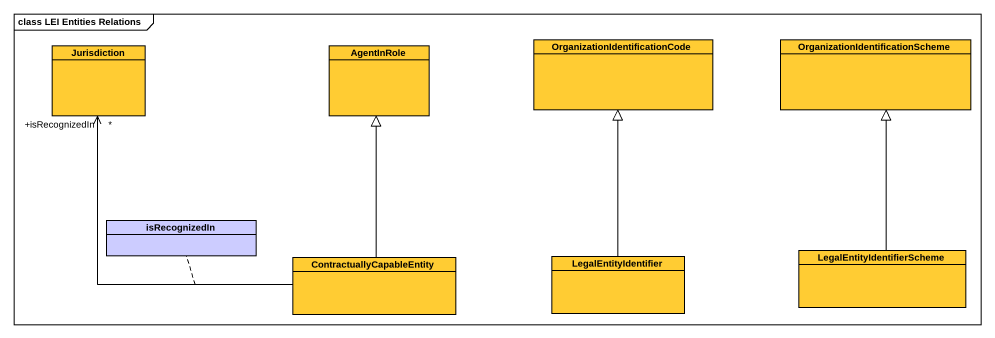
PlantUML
@startuml
mainframe class LEI Entities Relations
hide circle
hide empty members
class Jurisdiction #FFCC33
class AgentInRole #FFCC33
class "OrganizationIdentificationCode" as OrganizationIdentificationCo #FFCC33
class "OrganizationIdentificationScheme" as OrganizationIdentificationSc #FFCC33
class isRecognizedIn #CCCCFF
class ContractuallyCapableEntity #FFCC33
class LegalEntityIdentifier #FFCC33
class LegalEntityIdentifierScheme #FFCC33
ContractuallyCapableEntity -up-> "+isRecognizedIn\n*" Jurisdiction
(ContractuallyCapableEntity, Jurisdiction) .. isRecognizedIn
ContractuallyCapableEntity -up-|> AgentInRole
LegalEntityIdentifier -up-|> OrganizationIdentificationCo
LegalEntityIdentifierScheme -up-|> OrganizationIdentificationSc
@enduml
